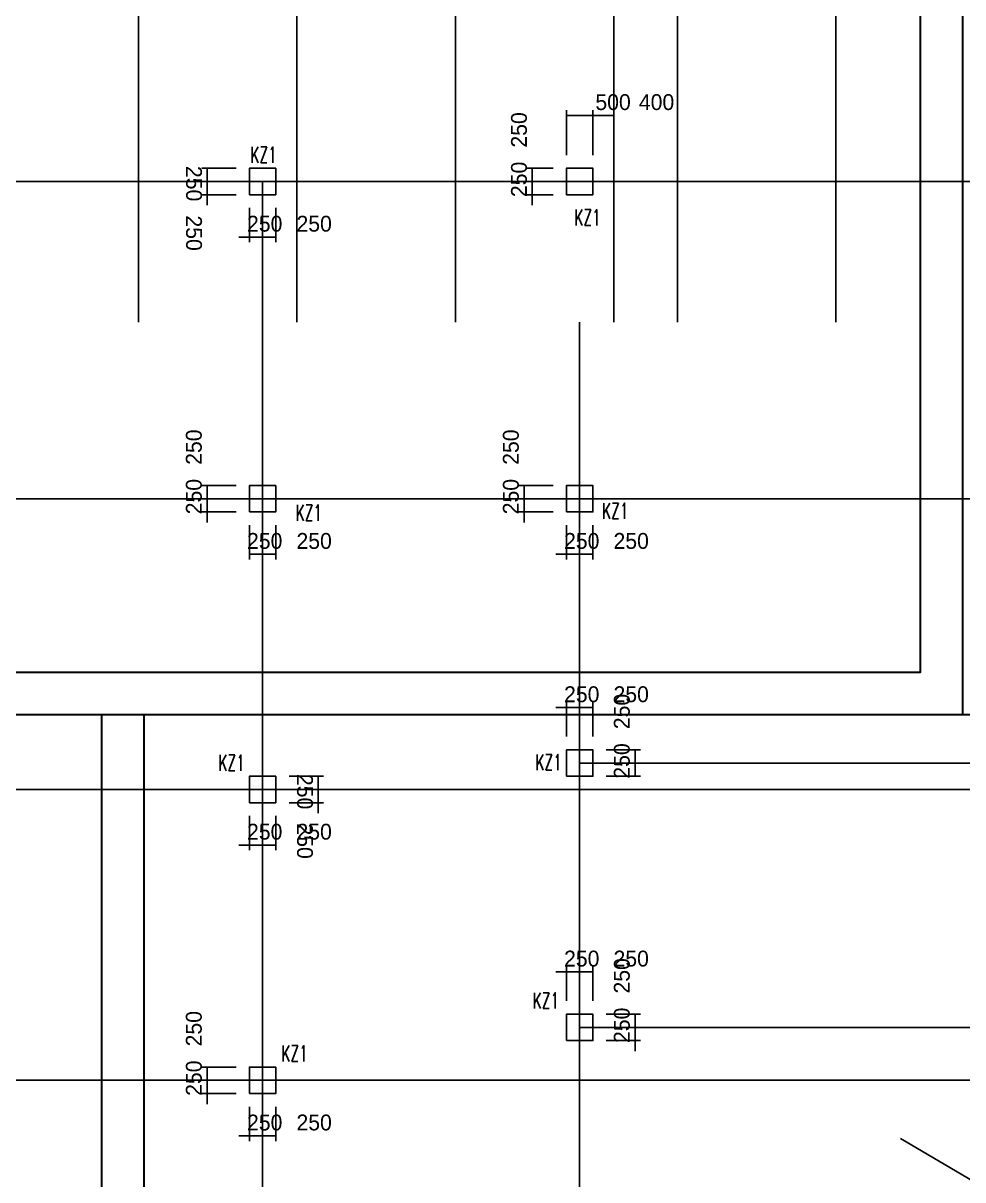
# Model space of a CAD drawing. Extents: x 387171 to 699106, y 11966 to 245688.
# Drawn here: x 574726 to 592511, y 194205 to 216084 of the extents above; entities that cross this region are included whole.
import ezdxf

# ---------------------------------------------------------------- set-up
doc = ezdxf.new("R2010")
doc.units = 0
doc.header["$LTSCALE"] = 100
doc.header["$MEASUREMENT"] = 0
for name, color, linetype in [('COLU', 7, 'Continuous'), ('DIM', 3, 'Continuous'), ('DOTE', 253, 'Continuous'), ('h后浇带', 51, 'Continuous'), ('NUM', 7, 'Continuous')]:
    doc.layers.add(name, color=color, linetype=linetype)
doc.styles.get("Standard").update_dxf_attribs({"font": 'standard'})
doc.styles.add('tk', font='tk')
doc.dimstyles.get("Standard").update_dxf_attribs({"dimtxt": 300, "dimasz": 100, "dimexe": 100, "dimexo": 250, "dimgap": 100, "dimtad": 0, "dimtoh": 1, "dimdec": 0, "dimdsep": 46, "dimcen": 0.09, "dimclrt": 7, "dimadec": 0, "dimazin": 0, "dimtfac": 1, "dimtdec": 4, "dimtofl": 0, "dimtmove": 0, "dimatfit": 3, "dimfxl": 1, "dimtolj": 1, "dimtzin": 0, "dimarcsym": 0})

# ---------------------------------------------------------------- blocks, each defined once
blk = doc.blocks.new('*D1896')
at = {"layer": 'DIM', "color": 0, "linetype": 'ByBlock', "lineweight": -2}
for p, q in [((584808, 203138), (585458, 203138)), ((585008, 202588), (585008, 203238)), ((585258, 202588), (585258, 203238))]:
    blk.add_line(p, q, dxfattribs=at)
for points in [[(585008, 203138), (584908, 203121), (584908, 203155)], [(585258, 203138), (585358, 203155), (585358, 203121)]]:
    blk.add_solid(points, dxfattribs=at)
at = {"layer": 'DIM', "color": 7, "linetype": 'Continuous', "lineweight": -2, "insert": (585298, 203388), "char_height": 300, "width": 566.67, "attachment_point": 5, "style": 'tk'}
blk.add_mtext('250', dxfattribs=at)
blk = doc.blocks.new('*D2755')
at = {"layer": 'DIM', "color": 0, "linetype": 'ByBlock', "lineweight": -2}
for p, q in [((585258, 202588), (585258, 203238)), ((585258, 203138), (585508, 203138)), ((585508, 202588), (585508, 203238))]:
    blk.add_line(p, q, dxfattribs=at)
for points in [[(585258, 203138), (585358, 203155), (585358, 203121)], [(585508, 203138), (585408, 203121), (585408, 203155)]]:
    blk.add_solid(points, dxfattribs=at)
at = {"layer": 'DIM', "color": 7, "linetype": 'Continuous', "lineweight": -2, "insert": (586234, 203388), "char_height": 300, "width": 566.67, "attachment_point": 5, "style": 'tk'}
blk.add_mtext('250', dxfattribs=at)
blk = doc.blocks.new('*D2637')
at = {"layer": 'DIM', "color": 0, "linetype": 'ByBlock', "lineweight": -2}
for p, q in [((585758, 202088), (586408, 202088)), ((586308, 201838), (586308, 202088)), ((585758, 201838), (586408, 201838))]:
    blk.add_line(p, q, dxfattribs=at)
for points in [[(586308, 202088), (586325, 201988), (586291, 201988)], [(586308, 201838), (586291, 201938), (586325, 201938)]]:
    blk.add_solid(points, dxfattribs=at)
at = {"layer": 'DIM', "color": 7, "linetype": 'Continuous', "lineweight": -2, "insert": (586058, 202128), "char_height": 300, "width": 566.67, "attachment_point": 5, "rotation": 90, "style": 'tk'}
blk.add_mtext('250', dxfattribs=at)
blk = doc.blocks.new('*D3565')
at = {"layer": 'DIM', "color": 0, "linetype": 'ByBlock', "lineweight": -2}
for p, q in [((585758, 202338), (586408, 202338)), ((586308, 202088), (586308, 202338)), ((585758, 202088), (586408, 202088))]:
    blk.add_line(p, q, dxfattribs=at)
for points in [[(586308, 202338), (586325, 202238), (586291, 202238)], [(586308, 202088), (586291, 202188), (586325, 202188)]]:
    blk.add_solid(points, dxfattribs=at)
at = {"layer": 'DIM', "color": 7, "linetype": 'Continuous', "lineweight": -2, "insert": (586058, 203064), "char_height": 300, "width": 566.67, "attachment_point": 5, "rotation": 90, "style": 'tk'}
blk.add_mtext('250', dxfattribs=at)
blk = doc.blocks.new('*D3359')
at = {"layer": 'DIM', "color": 0, "linetype": 'ByBlock', "lineweight": -2}
for p, q in [((585008, 197588), (585008, 198238)), ((585258, 197588), (585258, 198238)), ((584808, 198138), (585458, 198138))]:
    blk.add_line(p, q, dxfattribs=at)
for points in [[(585008, 198138), (584908, 198121), (584908, 198155)], [(585258, 198138), (585358, 198155), (585358, 198121)]]:
    blk.add_solid(points, dxfattribs=at)
at = {"layer": 'DIM', "color": 7, "linetype": 'Continuous', "lineweight": -2, "insert": (585298, 198388), "char_height": 300, "width": 566.67, "attachment_point": 5, "style": 'tk'}
blk.add_mtext('250', dxfattribs=at)
blk = doc.blocks.new('*D4245')
at = {"layer": 'DIM', "color": 0, "linetype": 'ByBlock', "lineweight": -2}
for p, q in [((585258, 197588), (585258, 198238)), ((585508, 197588), (585508, 198238)), ((585258, 198138), (585508, 198138))]:
    blk.add_line(p, q, dxfattribs=at)
for points in [[(585258, 198138), (585358, 198155), (585358, 198121)], [(585508, 198138), (585408, 198121), (585408, 198155)]]:
    blk.add_solid(points, dxfattribs=at)
at = {"layer": 'DIM', "color": 7, "linetype": 'Continuous', "lineweight": -2, "insert": (586234, 198388), "char_height": 300, "width": 566.67, "attachment_point": 5, "style": 'tk'}
blk.add_mtext('250', dxfattribs=at)
blk = doc.blocks.new('*D3849')
at = {"layer": 'DIM', "color": 0, "linetype": 'ByBlock', "lineweight": -2}
for p, q in [((586308, 196638), (586308, 197288)), ((585758, 197088), (586408, 197088)), ((585758, 196838), (586408, 196838))]:
    blk.add_line(p, q, dxfattribs=at)
for points in [[(586308, 197088), (586291, 197188), (586325, 197188)], [(586308, 196838), (586325, 196738), (586291, 196738)]]:
    blk.add_solid(points, dxfattribs=at)
at = {"layer": 'DIM', "color": 7, "linetype": 'Continuous', "lineweight": -2, "insert": (586058, 197128), "char_height": 300, "width": 566.67, "attachment_point": 5, "rotation": 90, "style": 'tk'}
blk.add_mtext('250', dxfattribs=at)
blk = doc.blocks.new('*D3797')
at = {"layer": 'DIM', "color": 0, "linetype": 'ByBlock', "lineweight": -2}
for p, q in [((585758, 197338), (586408, 197338)), ((586308, 197088), (586308, 197338)), ((585758, 197088), (586408, 197088))]:
    blk.add_line(p, q, dxfattribs=at)
for points in [[(586308, 197338), (586325, 197238), (586291, 197238)], [(586308, 197088), (586291, 197188), (586325, 197188)]]:
    blk.add_solid(points, dxfattribs=at)
at = {"layer": 'DIM', "color": 7, "linetype": 'Continuous', "lineweight": -2, "insert": (586058, 198064), "char_height": 300, "width": 566.67, "attachment_point": 5, "rotation": 90, "style": 'tk'}
blk.add_mtext('250', dxfattribs=at)
blk = doc.blocks.new('*D2884')
at = {"layer": 'DIM', "color": 0, "linetype": 'ByBlock', "lineweight": -2}
for p, q in [((585008, 206588), (585008, 205938)), ((585258, 206588), (585258, 205938)), ((584808, 206038), (585458, 206038))]:
    blk.add_line(p, q, dxfattribs=at)
for points in [[(585008, 206038), (584908, 206021), (584908, 206055)], [(585258, 206038), (585358, 206055), (585358, 206021)]]:
    blk.add_solid(points, dxfattribs=at)
at = {"layer": 'DIM', "color": 7, "linetype": 'Continuous', "lineweight": -2, "insert": (585298, 206288), "char_height": 300, "width": 566.67, "attachment_point": 5, "style": 'tk'}
blk.add_mtext('250', dxfattribs=at)
blk = doc.blocks.new('*D2608')
at = {"layer": 'DIM', "color": 0, "linetype": 'ByBlock', "lineweight": -2}
for p, q in [((585258, 206588), (585258, 205938)), ((585508, 206588), (585508, 205938)), ((585258, 206038), (585508, 206038))]:
    blk.add_line(p, q, dxfattribs=at)
for points in [[(585258, 206038), (585358, 206055), (585358, 206021)], [(585508, 206038), (585408, 206021), (585408, 206055)]]:
    blk.add_solid(points, dxfattribs=at)
at = {"layer": 'DIM', "color": 7, "linetype": 'Continuous', "lineweight": -2, "insert": (586234, 206288), "char_height": 300, "width": 566.67, "attachment_point": 5, "style": 'tk'}
blk.add_mtext('250', dxfattribs=at)
blk = doc.blocks.new('*D3405')
at = {"layer": 'DIM', "color": 0, "linetype": 'ByBlock', "lineweight": -2}
for p, q in [((584208, 206638), (584208, 207288)), ((584758, 207088), (584108, 207088)), ((584758, 206838), (584108, 206838))]:
    blk.add_line(p, q, dxfattribs=at)
for points in [[(584208, 207088), (584191, 207188), (584225, 207188)], [(584208, 206838), (584225, 206738), (584191, 206738)]]:
    blk.add_solid(points, dxfattribs=at)
at = {"layer": 'DIM', "color": 7, "linetype": 'Continuous', "lineweight": -2, "insert": (583958, 207128), "char_height": 300, "width": 566.67, "attachment_point": 5, "rotation": 90, "style": 'tk'}
blk.add_mtext('250', dxfattribs=at)
blk = doc.blocks.new('*D3358')
at = {"layer": 'DIM', "color": 0, "linetype": 'ByBlock', "lineweight": -2}
for p, q in [((584758, 207338), (584108, 207338)), ((584208, 207088), (584208, 207338)), ((584758, 207088), (584108, 207088))]:
    blk.add_line(p, q, dxfattribs=at)
for points in [[(584208, 207338), (584225, 207238), (584191, 207238)], [(584208, 207088), (584191, 207188), (584225, 207188)]]:
    blk.add_solid(points, dxfattribs=at)
at = {"layer": 'DIM', "color": 7, "linetype": 'Continuous', "lineweight": -2, "insert": (583958, 208064), "char_height": 300, "width": 566.67, "attachment_point": 5, "rotation": 90, "style": 'tk'}
blk.add_mtext('250', dxfattribs=at)
blk = doc.blocks.new('*D1993')
at = {"layer": 'DIM', "color": 0, "linetype": 'ByBlock', "lineweight": -2}
for p, q in [((585008, 213588), (585008, 214438)), ((585508, 213588), (585508, 214438)), ((585008, 214338), (585508, 214338))]:
    blk.add_line(p, q, dxfattribs=at)
for points in [[(585008, 214338), (585108, 214355), (585108, 214321)], [(585508, 214338), (585408, 214321), (585408, 214355)]]:
    blk.add_solid(points, dxfattribs=at)
at = {"layer": 'DIM', "color": 7, "linetype": 'Continuous', "lineweight": -2, "insert": (585891, 214588), "char_height": 300, "width": 566.67, "attachment_point": 5, "style": 'tk'}
blk.add_mtext('500', dxfattribs=at)
blk = doc.blocks.new('*D3183')
at = {"layer": 'DIM', "color": 0, "linetype": 'ByBlock', "lineweight": -2}
for p, q in [((584758, 213338), (584262, 213338)), ((584362, 213338), (584362, 213088)), ((584758, 213088), (584262, 213088))]:
    blk.add_line(p, q, dxfattribs=at)
for points in [[(584362, 213338), (584379, 213238), (584345, 213238)], [(584362, 213088), (584345, 213188), (584379, 213188)]]:
    blk.add_solid(points, dxfattribs=at)
at = {"layer": 'DIM', "color": 7, "linetype": 'Continuous', "lineweight": -2, "insert": (584112, 214064), "char_height": 300, "width": 566.67, "attachment_point": 5, "rotation": 90, "style": 'tk'}
blk.add_mtext('250', dxfattribs=at)
blk = doc.blocks.new('*D3068')
at = {"layer": 'DIM', "color": 0, "linetype": 'ByBlock', "lineweight": -2}
for p, q in [((584362, 213288), (584362, 212638)), ((584758, 213088), (584262, 213088)), ((584758, 212838), (584262, 212838))]:
    blk.add_line(p, q, dxfattribs=at)
for points in [[(584362, 213088), (584345, 213188), (584379, 213188)], [(584362, 212838), (584379, 212738), (584345, 212738)]]:
    blk.add_solid(points, dxfattribs=at)
at = {"layer": 'DIM', "color": 7, "linetype": 'Continuous', "lineweight": -2, "insert": (584112, 213128), "char_height": 300, "width": 566.67, "attachment_point": 5, "rotation": 90, "style": 'tk'}
blk.add_mtext('250', dxfattribs=at)
blk = doc.blocks.new('*D452')
at = {"layer": 'DIM', "color": 0, "linetype": 'ByBlock', "lineweight": -2}
for p, q in [((579008, 212588), (579008, 211938)), ((579258, 212588), (579258, 211938)), ((578808, 212038), (579458, 212038))]:
    blk.add_line(p, q, dxfattribs=at)
for points in [[(579008, 212038), (578908, 212021), (578908, 212055)], [(579258, 212038), (579358, 212055), (579358, 212021)]]:
    blk.add_solid(points, dxfattribs=at)
at = {"layer": 'DIM', "color": 7, "linetype": 'Continuous', "lineweight": -2, "insert": (579298, 212288), "char_height": 300, "width": 566.67, "attachment_point": 5, "style": 'tk'}
blk.add_mtext('250', dxfattribs=at)
blk = doc.blocks.new('*D334')
at = {"layer": 'DIM', "color": 0, "linetype": 'ByBlock', "lineweight": -2}
for p, q in [((579258, 212588), (579258, 211938)), ((579508, 212588), (579508, 211938)), ((579258, 212038), (579508, 212038))]:
    blk.add_line(p, q, dxfattribs=at)
for points in [[(579258, 212038), (579358, 212055), (579358, 212021)], [(579508, 212038), (579408, 212021), (579408, 212055)]]:
    blk.add_solid(points, dxfattribs=at)
at = {"layer": 'DIM', "color": 7, "linetype": 'Continuous', "lineweight": -2, "insert": (580234, 212288), "char_height": 300, "width": 566.67, "attachment_point": 5, "style": 'tk'}
blk.add_mtext('250', dxfattribs=at)
blk = doc.blocks.new('*D1189')
at = {"layer": 'DIM', "color": 0, "linetype": 'ByBlock', "lineweight": -2}
for p, q in [((578208, 212638), (578208, 213288)), ((578758, 213088), (578108, 213088)), ((578758, 212838), (578108, 212838))]:
    blk.add_line(p, q, dxfattribs=at)
for points in [[(578208, 213088), (578191, 213188), (578225, 213188)], [(578208, 212838), (578225, 212738), (578191, 212738)]]:
    blk.add_solid(points, dxfattribs=at)
at = {"layer": 'DIM', "color": 7, "linetype": 'Continuous', "lineweight": -2, "insert": (577958, 212112), "char_height": 300, "width": 566.67, "attachment_point": 5, "rotation": 270, "style": 'tk'}
blk.add_mtext('250', dxfattribs=at)
blk = doc.blocks.new('*D832')
at = {"layer": 'DIM', "color": 0, "linetype": 'ByBlock', "lineweight": -2}
for p, q in [((578758, 213338), (578108, 213338)), ((578208, 213088), (578208, 213338)), ((578758, 213088), (578108, 213088))]:
    blk.add_line(p, q, dxfattribs=at)
for points in [[(578208, 213338), (578225, 213238), (578191, 213238)], [(578208, 213088), (578191, 213188), (578225, 213188)]]:
    blk.add_solid(points, dxfattribs=at)
at = {"layer": 'DIM', "color": 7, "linetype": 'Continuous', "lineweight": -2, "insert": (577958, 213048), "char_height": 300, "width": 566.67, "attachment_point": 5, "rotation": 270, "style": 'tk'}
blk.add_mtext('250', dxfattribs=at)
blk = doc.blocks.new('*D2664')
at = {"layer": 'DIM', "color": 0, "linetype": 'ByBlock', "lineweight": -2}
for p, q in [((579008, 206588), (579008, 205938)), ((579258, 206588), (579258, 205938)), ((579008, 206038), (579258, 206038))]:
    blk.add_line(p, q, dxfattribs=at)
for points in [[(579008, 206038), (579108, 206055), (579108, 206021)], [(579258, 206038), (579158, 206021), (579158, 206055)]]:
    blk.add_solid(points, dxfattribs=at)
at = {"layer": 'DIM', "color": 7, "linetype": 'Continuous', "lineweight": -2, "insert": (579298, 206288), "char_height": 300, "width": 566.67, "attachment_point": 5, "style": 'tk'}
blk.add_mtext('250', dxfattribs=at)
blk = doc.blocks.new('*D2363')
at = {"layer": 'DIM', "color": 0, "linetype": 'ByBlock', "lineweight": -2}
for p, q in [((579258, 206588), (579258, 205938)), ((579508, 206588), (579508, 205938)), ((579258, 206038), (579508, 206038))]:
    blk.add_line(p, q, dxfattribs=at)
for points in [[(579258, 206038), (579358, 206055), (579358, 206021)], [(579508, 206038), (579408, 206021), (579408, 206055)]]:
    blk.add_solid(points, dxfattribs=at)
at = {"layer": 'DIM', "color": 7, "linetype": 'Continuous', "lineweight": -2, "insert": (580234, 206288), "char_height": 300, "width": 566.67, "attachment_point": 5, "style": 'tk'}
blk.add_mtext('250', dxfattribs=at)
blk = doc.blocks.new('*D3176')
at = {"layer": 'DIM', "color": 0, "linetype": 'ByBlock', "lineweight": -2}
for p, q in [((578208, 206638), (578208, 207288)), ((578758, 207088), (578108, 207088)), ((578758, 206838), (578108, 206838))]:
    blk.add_line(p, q, dxfattribs=at)
for points in [[(578208, 207088), (578191, 207188), (578225, 207188)], [(578208, 206838), (578225, 206738), (578191, 206738)]]:
    blk.add_solid(points, dxfattribs=at)
at = {"layer": 'DIM', "color": 7, "linetype": 'Continuous', "lineweight": -2, "insert": (577958, 207128), "char_height": 300, "width": 566.67, "attachment_point": 5, "rotation": 90, "style": 'tk'}
blk.add_mtext('250', dxfattribs=at)
blk = doc.blocks.new('*D3131')
at = {"layer": 'DIM', "color": 0, "linetype": 'ByBlock', "lineweight": -2}
for p, q in [((578758, 207338), (578108, 207338)), ((578208, 207088), (578208, 207338)), ((578758, 207088), (578108, 207088))]:
    blk.add_line(p, q, dxfattribs=at)
for points in [[(578208, 207338), (578225, 207238), (578191, 207238)], [(578208, 207088), (578191, 207188), (578225, 207188)]]:
    blk.add_solid(points, dxfattribs=at)
at = {"layer": 'DIM', "color": 7, "linetype": 'Continuous', "lineweight": -2, "insert": (577958, 208064), "char_height": 300, "width": 566.67, "attachment_point": 5, "rotation": 90, "style": 'tk'}
blk.add_mtext('250', dxfattribs=at)
blk = doc.blocks.new('*D3633')
at = {"layer": 'DIM', "color": 0, "linetype": 'ByBlock', "lineweight": -2}
for p, q in [((579008, 201088), (579008, 200438)), ((579258, 201088), (579258, 200438)), ((578808, 200538), (579458, 200538))]:
    blk.add_line(p, q, dxfattribs=at)
for points in [[(579008, 200538), (578908, 200521), (578908, 200555)], [(579258, 200538), (579358, 200555), (579358, 200521)]]:
    blk.add_solid(points, dxfattribs=at)
at = {"layer": 'DIM', "color": 7, "linetype": 'Continuous', "lineweight": -2, "insert": (579298, 200788), "char_height": 300, "width": 566.67, "attachment_point": 5, "style": 'tk'}
blk.add_mtext('250', dxfattribs=at)
blk = doc.blocks.new('*D4532')
at = {"layer": 'DIM', "color": 0, "linetype": 'ByBlock', "lineweight": -2}
for p, q in [((579258, 201088), (579258, 200438)), ((579508, 201088), (579508, 200438)), ((579258, 200538), (579508, 200538))]:
    blk.add_line(p, q, dxfattribs=at)
for points in [[(579258, 200538), (579358, 200555), (579358, 200521)], [(579508, 200538), (579408, 200521), (579408, 200555)]]:
    blk.add_solid(points, dxfattribs=at)
at = {"layer": 'DIM', "color": 7, "linetype": 'Continuous', "lineweight": -2, "insert": (580234, 200788), "char_height": 300, "width": 566.67, "attachment_point": 5, "style": 'tk'}
blk.add_mtext('250', dxfattribs=at)
blk = doc.blocks.new('*D4400')
at = {"layer": 'DIM', "color": 0, "linetype": 'ByBlock', "lineweight": -2}
for p, q in [((580308, 201138), (580308, 201788)), ((579758, 201588), (580408, 201588)), ((579758, 201338), (580408, 201338))]:
    blk.add_line(p, q, dxfattribs=at)
for points in [[(580308, 201588), (580291, 201688), (580325, 201688)], [(580308, 201338), (580325, 201238), (580291, 201238)]]:
    blk.add_solid(points, dxfattribs=at)
at = {"layer": 'DIM', "color": 7, "linetype": 'Continuous', "lineweight": -2, "insert": (580058, 200612), "char_height": 300, "width": 566.67, "attachment_point": 5, "rotation": 270, "style": 'tk'}
blk.add_mtext('250', dxfattribs=at)
blk = doc.blocks.new('*D4055')
at = {"layer": 'DIM', "color": 0, "linetype": 'ByBlock', "lineweight": -2}
for p, q in [((579758, 201838), (580408, 201838)), ((580308, 201588), (580308, 201838)), ((579758, 201588), (580408, 201588))]:
    blk.add_line(p, q, dxfattribs=at)
for points in [[(580308, 201838), (580325, 201738), (580291, 201738)], [(580308, 201588), (580291, 201688), (580325, 201688)]]:
    blk.add_solid(points, dxfattribs=at)
at = {"layer": 'DIM', "color": 7, "linetype": 'Continuous', "lineweight": -2, "insert": (580058, 201548), "char_height": 300, "width": 566.67, "attachment_point": 5, "rotation": 270, "style": 'tk'}
blk.add_mtext('250', dxfattribs=at)
blk = doc.blocks.new('*D3570')
at = {"layer": 'DIM', "color": 0, "linetype": 'ByBlock', "lineweight": -2}
for p, q in [((578758, 196338), (578108, 196338)), ((578208, 196338), (578208, 196088)), ((578758, 196088), (578108, 196088))]:
    blk.add_line(p, q, dxfattribs=at)
for points in [[(578208, 196338), (578225, 196238), (578191, 196238)], [(578208, 196088), (578191, 196188), (578225, 196188)]]:
    blk.add_solid(points, dxfattribs=at)
at = {"layer": 'DIM', "color": 7, "linetype": 'Continuous', "lineweight": -2, "insert": (577958, 197064), "char_height": 300, "width": 566.67, "attachment_point": 5, "rotation": 90, "style": 'tk'}
blk.add_mtext('250', dxfattribs=at)
blk = doc.blocks.new('*D3305')
at = {"layer": 'DIM', "color": 0, "linetype": 'ByBlock', "lineweight": -2}
for p, q in [((578208, 196288), (578208, 195638)), ((578758, 196088), (578108, 196088)), ((578758, 195838), (578108, 195838))]:
    blk.add_line(p, q, dxfattribs=at)
for points in [[(578208, 196088), (578191, 196188), (578225, 196188)], [(578208, 195838), (578225, 195738), (578191, 195738)]]:
    blk.add_solid(points, dxfattribs=at)
at = {"layer": 'DIM', "color": 7, "linetype": 'Continuous', "lineweight": -2, "insert": (577958, 196128), "char_height": 300, "width": 566.67, "attachment_point": 5, "rotation": 90, "style": 'tk'}
blk.add_mtext('250', dxfattribs=at)
blk = doc.blocks.new('*D3255')
at = {"layer": 'DIM', "color": 0, "linetype": 'ByBlock', "lineweight": -2}
for p, q in [((579008, 195588), (579008, 194938)), ((579258, 195588), (579258, 194938)), ((578808, 195038), (579458, 195038))]:
    blk.add_line(p, q, dxfattribs=at)
for points in [[(579008, 195038), (578908, 195021), (578908, 195055)], [(579258, 195038), (579358, 195055), (579358, 195021)]]:
    blk.add_solid(points, dxfattribs=at)
at = {"layer": 'DIM', "color": 7, "linetype": 'Continuous', "lineweight": -2, "insert": (579298, 195288), "char_height": 300, "width": 566.67, "attachment_point": 5, "style": 'tk'}
blk.add_mtext('250', dxfattribs=at)
blk = doc.blocks.new('*D3986')
at = {"layer": 'DIM', "color": 0, "linetype": 'ByBlock', "lineweight": -2}
for p, q in [((579258, 195588), (579258, 194938)), ((579508, 195588), (579508, 194938)), ((579258, 195038), (579508, 195038))]:
    blk.add_line(p, q, dxfattribs=at)
for points in [[(579258, 195038), (579358, 195055), (579358, 195021)], [(579508, 195038), (579408, 195021), (579408, 195055)]]:
    blk.add_solid(points, dxfattribs=at)
at = {"layer": 'DIM', "color": 7, "linetype": 'Continuous', "lineweight": -2, "insert": (580234, 195288), "char_height": 300, "width": 566.67, "attachment_point": 5, "style": 'tk'}
blk.add_mtext('250', dxfattribs=at)
blk = doc.blocks.new('*D3658')
at = {"layer": 'DIM', "color": 0, "linetype": 'ByBlock', "lineweight": -2}
for p, q in [((585508, 213588), (585508, 214438)), ((585908, 213588), (585908, 214438)), ((585508, 214338), (585908, 214338))]:
    blk.add_line(p, q, dxfattribs=at)
for points in [[(585508, 214338), (585608, 214355), (585608, 214321)], [(585908, 214338), (585808, 214321), (585808, 214355)]]:
    blk.add_solid(points, dxfattribs=at)
at = {"layer": 'DIM', "color": 7, "linetype": 'Continuous', "lineweight": -2, "insert": (586714, 214588), "char_height": 300, "width": 576.67, "attachment_point": 5, "style": 'tk'}
blk.add_mtext('400', dxfattribs=at)
blk = doc.blocks.new('后浇带现场')
at = {"color": 6, "lineweight": 30}
for points in [[(714656, 762040), (714656, 738930), (710056, 738930), (710056, 730049), (775507, 730049), (775507, 772730)], [(715456, 762040), (715456, 738130), (710856, 738130), (710856, 730849), (774707, 730849), (774707, 772730)], [(760007, 730049), (760007, 673430), (717757, 673430), (717757, 730049)], [(759207, 730049), (759207, 674230), (718557, 674230), (718557, 730049)], [(775507, 730049), (814957, 730052), (814957, 720830), (841315, 720830)]]:
    blk.add_lwpolyline(points, dxfattribs=at)
at = {"layer": 'h后浇带', "color": 1}
for p, q in [((759207, 651530), (759207, 730049)), ((760007, 730049), (760007, 651530))]:
    blk.add_line(p, q, dxfattribs=at)

msp = doc.modelspace()

# ---------------------------------------------------------------- linework, layer by layer
at = {"layer": 'COLU'}
for points in [[(579008.1, 212837.9), (579508.1, 212837.9), (579508.1, 213337.9), (579008.1, 213337.9)], [(585008.1, 212837.9), (585508.1, 212837.9), (585508.1, 213337.9), (585008.1, 213337.9)], [(579008.1, 206837.9), (579508.1, 206837.9), (579508.1, 207337.9), (579008.1, 207337.9)], [(585008.1, 206837.9), (585508.1, 206837.9), (585508.1, 207337.9), (585008.1, 207337.9)], [(585008.1, 201837.9), (585508.1, 201837.9), (585508.1, 202337.9), (585008.1, 202337.9)], [(579008.1, 201337.9), (579508.1, 201337.9), (579508.1, 201837.9), (579008.1, 201837.9)], [(585008.1, 196837.9), (585508.1, 196837.9), (585508.1, 197337.9), (585008.1, 197337.9)], [(579008.1, 195837.9), (579508.1, 195837.9), (579508.1, 196337.9), (579008.1, 196337.9)]]:
    msp.add_lwpolyline(points, close=True, dxfattribs=at)
at = {"layer": 'DOTE'}
for p, q in [((590108.1, 234260.7), (590108.1, 210429.3)), ((579908.1, 227437.9), (579908.1, 210429.3)), ((587108.1, 227437.9), (587108.1, 210429.3)), ((576908.1, 223037.9), (576908.1, 210429.3)), ((582908.1, 223037.9), (582908.1, 210429.3)), ((585908.1, 223037.9), (585908.1, 210429.3)), ((488717.2, 213087.9), (664518.6, 213087.9)), ((579258.1, 213087.9), (579258.1, 100087.9)), ((585258.1, 210429.3), (585258.1, 190087.9)), ((488958, 207087.9), (664518.6, 207087.9)), ((585258.1, 202087.9), (606169.5, 202087.9)), ((545881.1, 201587.9), (664518.6, 201587.9)), ((585258.1, 197087.9), (606169.5, 197087.9)), ((534043.3, 196087.9), (664518.6, 196087.9)), ((591333.7, 194985.1), (636237, 168582.9))]:
    msp.add_line(p, q, dxfattribs=at)

# ---------------------------------------------------------------- block references
at = {"color": 3, "lineweight": 30}
msp.add_blockref('后浇带现场', (-182998.7, -527042.1), dxfattribs=at)

# ---------------------------------------------------------------- texts
at = {"layer": 'NUM', "color": 200, "width": 0.7}
for p in [(579026.4, 213444), (585156.9, 212257.8), (585683.8, 206706.3), (579882.9, 206672.9), (578422.3, 201944), (584422.3, 201951.2), (584369.6, 197444), (579614.1, 196444)]:
    msp.add_text('KZ1', height=300, dxfattribs=at).set_placement(p)

# ---------------------------------------------------------------- dimensions: what is measured, and where the dimension line sits
at = {"layer": 'DIM', "color": 200}
for base, p1, p2, picture, middle in [((585508.1, 214337.9), (585008.1, 213337.9), (585508.1, 213337.9), '*D1993', (585258.1, 214587.9)), ((585908.1, 214337.9), (585508.1, 213337.9), (585908.1, 213337.9), '*D3658', (586126.1, 214587.9))]:
    dim = msp.add_linear_dim(base=base, p1=p1, p2=p2, dimstyle='Standard', dxfattribs=at)
    dim.commit()
    dim.dimension.update_dxf_attribs({"geometry": picture, "text_midpoint": middle})
for base, p1, p2, picture, middle in [((584362, 213087.9), (585008.1, 213337.9), (585008.1, 213087.9), '*D3183', (584112, 213556)), ((584362, 212837.9), (585008.1, 213087.9), (585008.1, 212837.9), '*D3068', (584112, 212619.9))]:
    dim = msp.add_linear_dim(base=base, p1=p1, p2=p2, angle=270, dimstyle='Standard', dxfattribs=at)
    dim.commit()
    dim.dimension.update_dxf_attribs({"geometry": picture, "text_midpoint": middle})
for p1, p2, distance, picture, middle in [((579008.1, 213087.9), (579008.1, 213337.9), 800, '*D832', (577958.1, 213556)), ((579008.1, 212837.9), (579008.1, 213087.9), 800, '*D1189', (577958.1, 212619.9)), ((579008.1, 212837.9), (579258.1, 212837.9), -800, '*D452', (578790, 212287.9)), ((579258.1, 212837.9), (579508.1, 212837.9), -800, '*D334', (579726.1, 212287.9)), ((579008.1, 207087.9), (579008.1, 207337.9), 800, '*D3131', (577958.1, 207556)), ((585008.1, 207087.9), (585008.1, 207337.9), 800, '*D3358', (583958.1, 207556)), ((579008.1, 206837.9), (579008.1, 207087.9), 800, '*D3176', (577958.1, 206619.9)), ((585008.1, 206837.9), (585008.1, 207087.9), 800, '*D3405', (583958.1, 206619.9)), ((579008.1, 206837.9), (579258.1, 206837.9), -800, '*D2664', (578790, 206287.9)), ((579258.1, 206837.9), (579508.1, 206837.9), -800, '*D2363', (579726.1, 206287.9)), ((585008.1, 206837.9), (585258.1, 206837.9), -800, '*D2884', (584790, 206287.9)), ((585258.1, 206837.9), (585508.1, 206837.9), -800, '*D2608', (585726.1, 206287.9)), ((585008.1, 202337.9), (585258.1, 202337.9), 800, '*D1896', (584790, 203387.9)), ((585258.1, 202337.9), (585508.1, 202337.9), 800, '*D2755', (585726.1, 203387.9)), ((585508.1, 202087.9), (585508.1, 202337.9), -800, '*D3565', (586058.1, 202556)), ((585508.1, 201837.9), (585508.1, 202087.9), -800, '*D2637', (586058.1, 201619.9)), ((579508.1, 201587.9), (579508.1, 201837.9), -800, '*D4055', (580058.1, 202056)), ((579508.1, 201337.9), (579508.1, 201587.9), -800, '*D4400', (580058.1, 201119.9)), ((579008.1, 201337.9), (579258.1, 201337.9), -800, '*D3633', (578790, 200787.9)), ((579258.1, 201337.9), (579508.1, 201337.9), -800, '*D4532', (579726.1, 200787.9)), ((585008.1, 197337.9), (585258.1, 197337.9), 800, '*D3359', (584790, 198387.9)), ((585258.1, 197337.9), (585508.1, 197337.9), 800, '*D4245', (585726.1, 198387.9)), ((585508.1, 197087.9), (585508.1, 197337.9), -800, '*D3797', (586058.1, 197556)), ((579008.1, 196337.9), (579008.1, 196087.9), -800, '*D3570', (577958.1, 196556)), ((585508.1, 196837.9), (585508.1, 197087.9), -800, '*D3849', (586058.1, 196619.9)), ((579008.1, 196087.9), (579008.1, 195837.9), -800, '*D3305', (577958.1, 195619.9)), ((579008.1, 195837.9), (579258.1, 195837.9), -800, '*D3255', (578790, 195287.9)), ((579258.1, 195837.9), (579508.1, 195837.9), -800, '*D3986', (579726.1, 195287.9))]:
    dim = msp.add_aligned_dim(p1=p1, p2=p2, distance=distance, dimstyle='Standard', dxfattribs=at)
    dim.commit()
    dim.dimension.update_dxf_attribs({"geometry": picture, "text_midpoint": middle})

doc.saveas('drawing.dxf')
